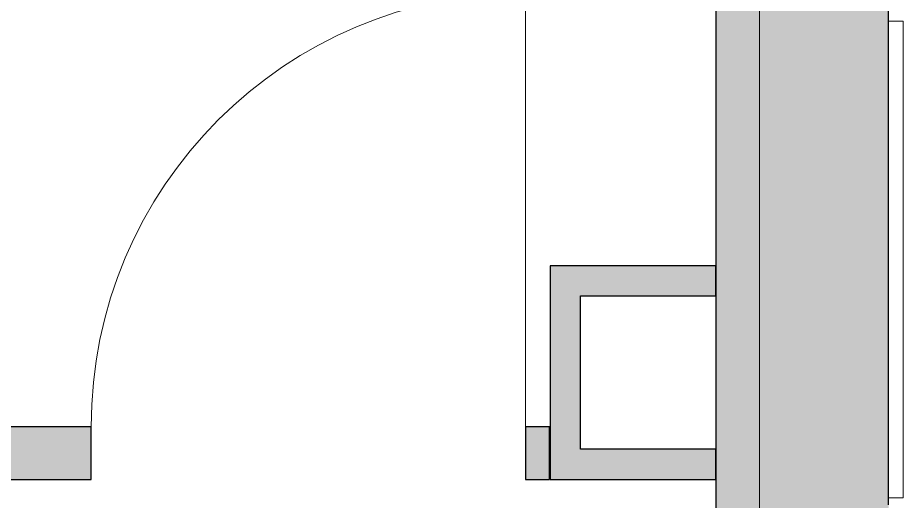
# Model space of a CAD drawing. Header units: millimetres. Extents: x 155927 to 317870, y -36033 to 97293.
# Drawn here: x 229115 to 231175, y 15058 to 16183 of the extents above; entities that cross this region are included whole.
import ezdxf

# ---------------------------------------------------------------- set-up
doc = ezdxf.new("R2010")
doc.units = ezdxf.units.MM
doc.header["$MEASUREMENT"] = 0
for name, color, linetype, lineweight in [('A-DOOR', 4, 'CONTINUOUS', 9), ('A-GLAZ-CURT', 7, 'CONTINUOUS', 9), ('A-WALL', 7, 'CONTINUOUS', 9), ('A-WALL-PATT', 7, 'CONTINUOUS', 9), ('I-WALL', 7, 'CONTINUOUS', 9)]:
    doc.layers.add(name, color=color, linetype=linetype, lineweight=lineweight)

msp = doc.modelspace()

# ---------------------------------------------------------------- hatches: boundary and pattern name
at = {"layer": 'A-WALL-PATT'}
h = msp.add_hatch(color=256, dxfattribs=at)
h.paths.add_polyline_path([(231130.8, 9267.6), (231140.8, 9267.6), (231140.8, 13645.6), (230840.8, 13645.6), (230840.8, 9267.6)], flags=0)
h.paths.add_polyline_path([(230840.8, 14969.6), (231140.8, 14969.6), (231140.8, 16290.6), (230840.8, 16290.6), (230840.8, 15024)], flags=0)
h.paths.add_polyline_path([(230840.8, 25449.6), (231140.8, 25449.6), (231140.8, 26790.6), (230840.8, 26790.6), (230840.8, 26303.5)], flags=0)
h.paths.add_polyline_path([(230840.8, 28449.6), (231140.8, 28449.6), (231140.8, 34347.6), (230840.8, 34347.6), (230840.8, 28472.7)], flags=0)
for points in [[(230840.8, 15240.9), (230840.8, 16290.6), (230738.8, 16290.6), (230738.8, 15240.9)], [(230738.8, 15535.4), (230738.8, 15605.4), (230353.8, 15605.4), (230353.8, 15535.4), (230423.8, 15535.4)], [(230423.8, 15108.6), (230423.8, 15535.4), (230353.8, 15535.4), (230353.8, 15108.6)], [(230738.8, 15108.6), (230738.8, 15178.6), (230423.8, 15178.6), (230423.8, 15108.6)]]:
    msp.add_hatch(color=256, dxfattribs=at).paths.add_polyline_path(points, flags=0)
h = msp.add_hatch(color=256, dxfattribs=at)
h.paths.add_polyline_path([(230738.8, 9267.6), (230840.8, 9267.6), (230840.4, 13645.6), (230789.8, 13645.6), (230789.7, 13665.6), (230738.8, 13665.6), (230738.8, 9369.6)], flags=0)
h.paths.add_polyline_path([(230738.8, 14949.6), (230789.7, 14949.6), (230789.8, 14969.6), (230840.8, 14969.6), (230840.8, 15240.9), (230738.8, 15240.9), (230738.8, 14969.6)], flags=0)
h = msp.add_hatch(color=256, dxfattribs=at)
h.paths.add_polyline_path([(227144.3, 15108.6), (229286.1, 15108.6), (229286.1, 15230.6), (226472.8, 15230.6), (226472.8, 15108.6), (226843.6, 15108.6)], flags=0)
h.paths.add_polyline_path([(230351.8, 15108.6), (230351.8, 15230.6), (230296.1, 15230.6), (230296.1, 15108.6)], flags=0)

# ---------------------------------------------------------------- linework, layer by layer
at = {"layer": 'A-DOOR'}
msp.add_line((230296.1, 15230.6), (230296.1, 16240.6), dxfattribs=at)
msp.add_arc((230296.1, 15230.6), 1010, 90, 180, dxfattribs=at)
at = {"layer": 'A-GLAZ-CURT', "lineweight": 20}
for p, q in [((231140.8, 16174.6), (231140.8, 15065.6)), ((231174.8, 16174.6), (231140.8, 16174.6)), ((231174.8, 15065.6), (231174.8, 16174.6)), ((231140.8, 15065.6), (231174.8, 15065.6))]:
    msp.add_line(p, q, dxfattribs=at)
at = {"layer": 'A-WALL'}
for p, q in [((230840.8, 16290.6), (230840.8, 15240.9)), ((230840.8, 15240.9), (230840.8, 14969.6))]:
    msp.add_line(p, q, dxfattribs=at)
at = {"layer": 'A-WALL', "lineweight": 30}
for p, q in [((231140.8, 15049.6), (231140.8, 16290.6)), ((229286.1, 15230.6), (226878.1, 15230.6)), ((229286.1, 15108.6), (229286.1, 15230.6)), ((230351.8, 15230.6), (230296.1, 15230.6)), ((230296.1, 15230.6), (230296.1, 15108.6)), ((230351.8, 15108.6), (230351.8, 15230.6)), ((226472.8, 15108.6), (229286.1, 15108.6)), ((230296.1, 15108.6), (230351.8, 15108.6))]:
    msp.add_line(p, q, dxfattribs=at)
at = {"layer": 'I-WALL', "lineweight": 30}
for p, q in [((230738.8, 16290.6), (230738.8, 15240.9)), ((230738.8, 15605.4), (230353.8, 15605.4)), ((230353.8, 15605.4), (230353.8, 15535.4)), ((230738.8, 15535.4), (230738.8, 15605.4)), ((230353.8, 15535.4), (230353.8, 15108.6)), ((230423.8, 15535.4), (230738.8, 15535.4)), ((230423.8, 15178.6), (230423.8, 15535.4)), ((230738.8, 15240.9), (230738.8, 14949.6)), ((230738.8, 15178.6), (230423.8, 15178.6)), ((230738.8, 15108.6), (230738.8, 15178.6)), ((230353.8, 15108.6), (230423.8, 15108.6)), ((230423.8, 15108.6), (230738.8, 15108.6))]:
    msp.add_line(p, q, dxfattribs=at)
at = {"layer": 'I-WALL'}
for p, q in [((230840.8, 15240.9), (230840.8, 16290.6)), ((230840.8, 14969.6), (230840.8, 15240.9))]:
    msp.add_line(p, q, dxfattribs=at)

doc.saveas('drawing.dxf')
